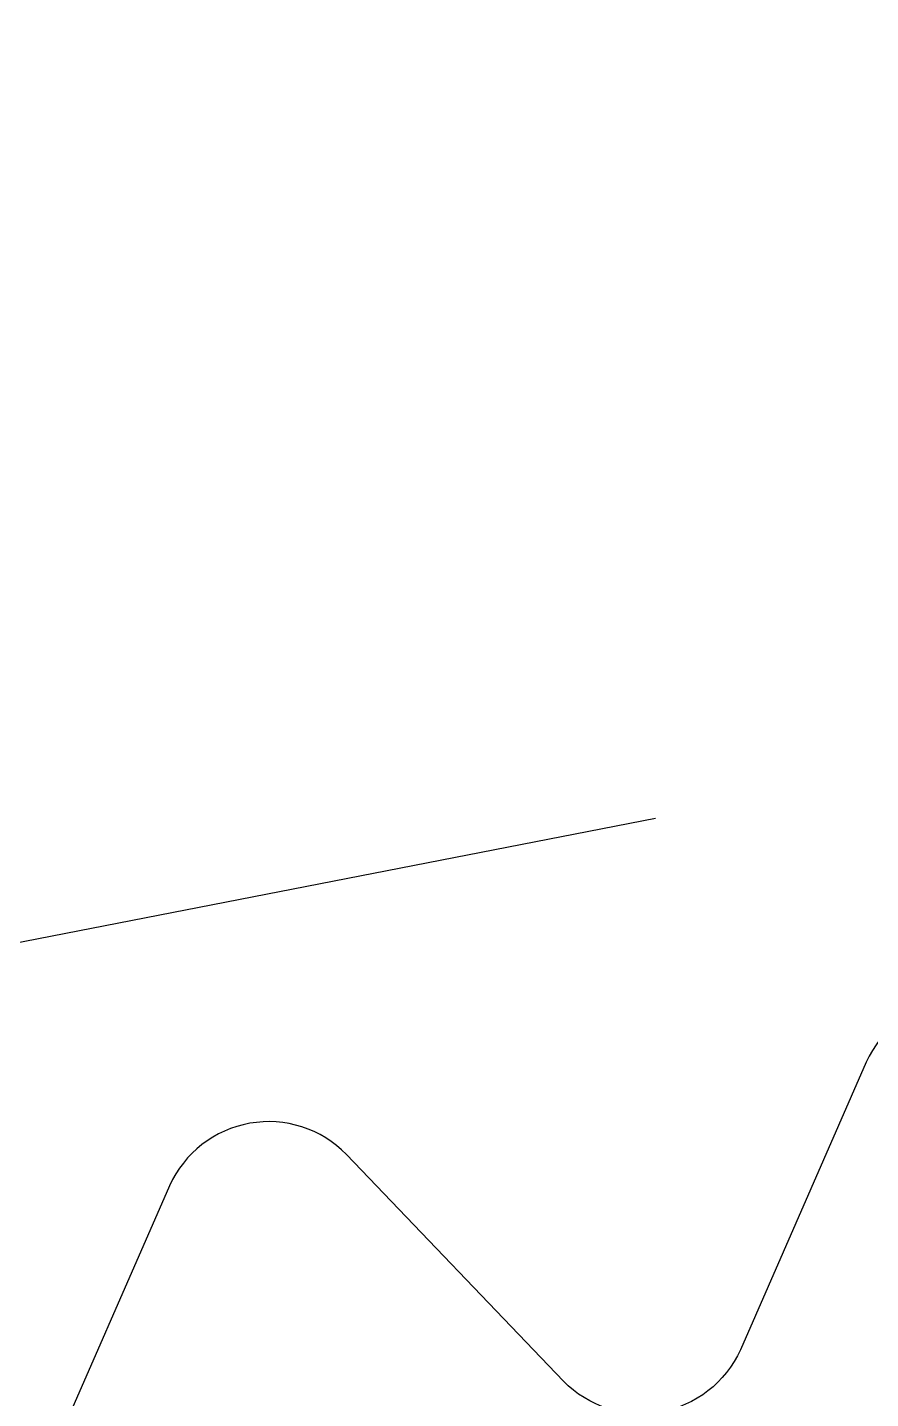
# Model space of a CAD drawing. Header units: millimetres. Extents: x 0 to 8967983, y -224399 to 13801.
# Drawn here: x 71342.369 to 71344.731, y -193459.191 to -193455.35 of the extents above; entities that cross this region are included whole.
import ezdxf

# ---------------------------------------------------------------- set-up
doc = ezdxf.new("R2010")
doc.units = ezdxf.units.MM
doc.header["$LTSCALE"] = 10
doc.layers.add('Архитектура', color=251, linetype='Continuous')

msp = doc.modelspace()

# ---------------------------------------------------------------- linework, layer by layer
at = {"layer": 'Архитектура', "lineweight": 25, "transparency": 33554684}
msp.add_line((71344.1286, -193457.5666), (69289.4147, -193858.3668), dxfattribs=at)
msp.add_line((71344.1286, -193457.5666), (69289.4147, -193858.3668), dxfattribs=at)
msp.add_line((71344.1286, -193457.5666), (69289.4147, -193858.3668), dxfattribs=at)
msp.add_line((71344.1286, -193457.5666), (69289.4147, -193858.3668), dxfattribs=at)
msp.add_line((71344.1286, -193457.5666), (69289.4147, -193858.3668), dxfattribs=at)
msp.add_line((71344.1286, -193457.5666), (69289.4147, -193858.3668), dxfattribs=at)
msp.add_line((71344.1286, -193457.5666), (69289.4147, -193858.3668), dxfattribs=at)
msp.add_line((71344.1286, -193457.5666), (69289.4147, -193858.3668), dxfattribs=at)
msp.add_line((71344.1286, -193457.5666), (69289.4147, -193858.3668), dxfattribs=at)
msp.add_line((71344.1286, -193457.5666), (69289.4147, -193858.3668), dxfattribs=at)
msp.add_line((71344.1286, -193457.5666), (69289.4147, -193858.3668), dxfattribs=at)
msp.add_line((71344.1286, -193457.5666), (69289.4147, -193858.3668), dxfattribs=at)
msp.add_line((71344.1286, -193457.5666), (69289.4147, -193858.3668), dxfattribs=at)
msp.add_line((71344.1286, -193457.5666), (69289.4147, -193858.3668), dxfattribs=at)
msp.add_line((71344.1286, -193457.5666), (69289.4147, -193858.3668), dxfattribs=at)
msp.add_line((71344.1286, -193457.5666), (69289.4147, -193858.3668), dxfattribs=at)
msp.add_line((71344.1286, -193457.5666), (69289.4147, -193858.3668), dxfattribs=at)
msp.add_line((71344.1286, -193457.5666), (69289.4147, -193858.3668), dxfattribs=at)
msp.add_line((71344.1286, -193457.5666), (69289.4147, -193858.3668), dxfattribs=at)
msp.add_line((71344.1286, -193457.5666), (69289.4147, -193858.3668), dxfattribs=at)
msp.add_line((71344.1286, -193457.5666), (69289.4147, -193858.3668), dxfattribs=at)
msp.add_line((71344.1286, -193457.5666), (69289.4147, -193858.3668), dxfattribs=at)
msp.add_line((71344.1286, -193457.5666), (69289.4147, -193858.3668), dxfattribs=at)
msp.add_line((71344.1286, -193457.5666), (69289.4147, -193858.3668), dxfattribs=at)
msp.add_line((71344.1286, -193457.5666), (69289.4147, -193858.3668), dxfattribs=at)
msp.add_line((71344.1286, -193457.5666), (69289.4147, -193858.3668), dxfattribs=at)
msp.add_line((71344.1286, -193457.5666), (69289.4147, -193858.3668), dxfattribs=at)
msp.add_line((71344.1286, -193457.5666), (69289.4147, -193858.3668), dxfattribs=at)
msp.add_line((71344.1286, -193457.5666), (69289.4147, -193858.3668), dxfattribs=at)
msp.add_line((71344.1286, -193457.5666), (69289.4147, -193858.3668), dxfattribs=at)
msp.add_line((71344.1286, -193457.5666), (69289.4147, -193858.3668), dxfattribs=at)
msp.add_line((71344.1286, -193457.5666), (69289.4147, -193858.3668), dxfattribs=at)
msp.add_line((71344.1286, -193457.5666), (69289.4147, -193858.3668), dxfattribs=at)
msp.add_line((71344.1286, -193457.5666), (69289.4147, -193858.3668), dxfattribs=at)
msp.add_line((71344.1286, -193457.5666), (69289.4147, -193858.3668), dxfattribs=at)
msp.add_line((71344.1286, -193457.5666), (69289.4147, -193858.3668), dxfattribs=at)
msp.add_line((71344.1286, -193457.5666), (69289.4147, -193858.3668), dxfattribs=at)
msp.add_line((71344.1286, -193457.5666), (69289.4147, -193858.3668), dxfattribs=at)
msp.add_line((71344.1286, -193457.5666), (69289.4147, -193858.3668), dxfattribs=at)
msp.add_line((71344.1286, -193457.5666), (69289.4147, -193858.3668), dxfattribs=at)
msp.add_line((71344.1286, -193457.5666), (69289.4147, -193858.3668), dxfattribs=at)
msp.add_line((71344.1286, -193457.5666), (69289.4147, -193858.3668), dxfattribs=at)
msp.add_line((71344.1286, -193457.5666), (69289.4147, -193858.3668), dxfattribs=at)
msp.add_line((71344.1286, -193457.5666), (69289.4147, -193858.3668), dxfattribs=at)
msp.add_line((71344.1286, -193457.5666), (69289.4147, -193858.3668), dxfattribs=at)
msp.add_line((71344.1286, -193457.5666), (69289.4147, -193858.3668), dxfattribs=at)
msp.add_line((71344.1286, -193457.5666), (69289.4147, -193858.3668), dxfattribs=at)
msp.add_line((71344.1286, -193457.5666), (69289.4147, -193858.3668), dxfattribs=at)
msp.add_line((71344.1286, -193457.5666), (69289.4147, -193858.3668), dxfattribs=at)
msp.add_line((71344.1286, -193457.5666), (69289.4147, -193858.3668), dxfattribs=at)
msp.add_line((71344.1286, -193457.5666), (69289.4147, -193858.3668), dxfattribs=at)
msp.add_line((71344.1286, -193457.5666), (69289.4147, -193858.3668), dxfattribs=at)
msp.add_line((71344.1286, -193457.5666), (69289.4147, -193858.3668), dxfattribs=at)
msp.add_line((71344.1286, -193457.5666), (69289.4147, -193858.3668), dxfattribs=at)
msp.add_line((71344.1286, -193457.5666), (69289.4147, -193858.3668), dxfattribs=at)
msp.add_line((71344.1286, -193457.5666), (69289.4147, -193858.3668), dxfattribs=at)
msp.add_line((71344.1286, -193457.5666), (69289.4147, -193858.3668), dxfattribs=at)
msp.add_line((71344.1286, -193457.5666), (69289.4147, -193858.3668), dxfattribs=at)
msp.add_line((71344.1286, -193457.5666), (69289.4147, -193858.3668), dxfattribs=at)
msp.add_line((71344.1286, -193457.5666), (69289.4147, -193858.3668), dxfattribs=at)
msp.add_line((71344.1286, -193457.5666), (69289.4147, -193858.3668), dxfattribs=at)
msp.add_line((71344.1286, -193457.5666), (69289.4147, -193858.3668), dxfattribs=at)
msp.add_line((71344.1286, -193457.5666), (69289.4147, -193858.3668), dxfattribs=at)
msp.add_line((71344.1286, -193457.5666), (69289.4147, -193858.3668), dxfattribs=at)
msp.add_line((71344.1286, -193457.5666), (69289.4147, -193858.3668), dxfattribs=at)
msp.add_line((71344.1286, -193457.5666), (69289.4147, -193858.3668), dxfattribs=at)
msp.add_line((71344.1286, -193457.5666), (69289.4147, -193858.3668), dxfattribs=at)
msp.add_line((71344.1286, -193457.5666), (69289.4147, -193858.3668), dxfattribs=at)
msp.add_line((71344.1286, -193457.5666), (69289.4147, -193858.3668), dxfattribs=at)
msp.add_line((71344.1286, -193457.5666), (69289.4147, -193858.3668), dxfattribs=at)
msp.add_line((71344.1286, -193457.5666), (69289.4147, -193858.3668), dxfattribs=at)
msp.add_line((71344.1286, -193457.5666), (69289.4147, -193858.3668), dxfattribs=at)
msp.add_line((71344.1286, -193457.5666), (69289.4147, -193858.3668), dxfattribs=at)
msp.add_line((71344.1286, -193457.5666), (69289.4147, -193858.3668), dxfattribs=at)
msp.add_line((71344.1286, -193457.5666), (69289.4147, -193858.3668), dxfattribs=at)
msp.add_line((71344.1286, -193457.5666), (69289.4147, -193858.3668), dxfattribs=at)
msp.add_line((71344.1286, -193457.5666), (69289.4147, -193858.3668), dxfattribs=at)
msp.add_line((71344.1286, -193457.5666), (69289.4147, -193858.3668), dxfattribs=at)
msp.add_line((71344.1286, -193457.5666), (69289.4147, -193858.3668), dxfattribs=at)
msp.add_line((71344.1286, -193457.5666), (69289.4147, -193858.3668), dxfattribs=at)
msp.add_line((71344.1286, -193457.5666), (69289.4147, -193858.3668), dxfattribs=at)
msp.add_line((71344.1286, -193457.5666), (69289.4147, -193858.3668), dxfattribs=at)
msp.add_line((71344.1286, -193457.5666), (69289.4147, -193858.3668), dxfattribs=at)
msp.add_line((71344.1286, -193457.5666), (69289.4147, -193858.3668), dxfattribs=at)
msp.add_line((71344.1286, -193457.5666), (69289.4147, -193858.3668), dxfattribs=at)
msp.add_line((71344.1286, -193457.5666), (69289.4147, -193858.3668), dxfattribs=at)
msp.add_line((71344.1286, -193457.5666), (69289.4147, -193858.3668), dxfattribs=at)
msp.add_line((71344.1286, -193457.5666), (69289.4147, -193858.3668), dxfattribs=at)
msp.add_line((71344.1286, -193457.5666), (69289.4147, -193858.3668), dxfattribs=at)
msp.add_line((71344.1286, -193457.5666), (69289.4147, -193858.3668), dxfattribs=at)
msp.add_line((71344.1286, -193457.5666), (69289.4147, -193858.3668), dxfattribs=at)
msp.add_line((71344.1286, -193457.5666), (69289.4147, -193858.3668), dxfattribs=at)
msp.add_line((71344.1286, -193457.5666), (69289.4147, -193858.3668), dxfattribs=at)
msp.add_line((71344.1286, -193457.5666), (69289.4147, -193858.3668), dxfattribs=at)
msp.add_line((71344.1286, -193457.5666), (69289.4147, -193858.3668), dxfattribs=at)
msp.add_line((71344.1286, -193457.5666), (69289.4147, -193858.3668), dxfattribs=at)
msp.add_line((71344.1286, -193457.5666), (69289.4147, -193858.3668), dxfattribs=at)
msp.add_line((71344.1286, -193457.5666), (69289.4147, -193858.3668), dxfattribs=at)
msp.add_line((71344.1286, -193457.5666), (69289.4147, -193858.3668), dxfattribs=at)
msp.add_line((71344.1286, -193457.5666), (69289.4147, -193858.3668), dxfattribs=at)
msp.add_line((71344.1286, -193457.5666), (69289.4147, -193858.3668), dxfattribs=at)
msp.add_line((71344.1286, -193457.5666), (69289.4147, -193858.3668), dxfattribs=at)
msp.add_line((71344.1286, -193457.5666), (69289.4147, -193858.3668), dxfattribs=at)
msp.add_line((71344.1286, -193457.5666), (69289.4147, -193858.3668), dxfattribs=at)
msp.add_line((71344.1286, -193457.5666), (69289.4147, -193858.3668), dxfattribs=at)
msp.add_line((71344.1286, -193457.5666), (69289.4147, -193858.3668), dxfattribs=at)
msp.add_line((71344.1286, -193457.5666), (69289.4147, -193858.3668), dxfattribs=at)
msp.add_line((71344.1286, -193457.5666), (69289.4147, -193858.3668), dxfattribs=at)
msp.add_line((71344.1286, -193457.5666), (69289.4147, -193858.3668), dxfattribs=at)
msp.add_line((71344.1286, -193457.5666), (69289.4147, -193858.3668), dxfattribs=at)
msp.add_line((71344.1286, -193457.5666), (69289.4147, -193858.3668), dxfattribs=at)
msp.add_line((71344.1286, -193457.5666), (69289.4147, -193858.3668), dxfattribs=at)
msp.add_line((71344.1286, -193457.5666), (69289.4147, -193858.3668), dxfattribs=at)
msp.add_line((71344.1286, -193457.5666), (69289.4147, -193858.3668), dxfattribs=at)
msp.add_line((71344.1286, -193457.5666), (69289.4147, -193858.3668), dxfattribs=at)
msp.add_line((71344.1286, -193457.5666), (69289.4147, -193858.3668), dxfattribs=at)
msp.add_line((71344.1286, -193457.5666), (69289.4147, -193858.3668), dxfattribs=at)
msp.add_line((71344.1286, -193457.5666), (69289.4147, -193858.3668), dxfattribs=at)
msp.add_line((71344.1286, -193457.5666), (69289.4147, -193858.3668), dxfattribs=at)
msp.add_line((71344.1286, -193457.5666), (69289.4147, -193858.3668), dxfattribs=at)
msp.add_line((71344.1286, -193457.5666), (69289.4147, -193858.3668), dxfattribs=at)
msp.add_line((71344.1286, -193457.5666), (69289.4147, -193858.3668), dxfattribs=at)
msp.add_line((71344.1286, -193457.5666), (69289.4147, -193858.3668), dxfattribs=at)
msp.add_line((71344.1286, -193457.5666), (69289.4147, -193858.3668), dxfattribs=at)
msp.add_line((71344.1286, -193457.5666), (69289.4147, -193858.3668), dxfattribs=at)
msp.add_line((71344.1286, -193457.5666), (69289.4147, -193858.3668), dxfattribs=at)
msp.add_line((71344.1286, -193457.5666), (69289.4147, -193858.3668), dxfattribs=at)
msp.add_line((71344.1286, -193457.5666), (69289.4147, -193858.3668), dxfattribs=at)
msp.add_line((71344.1286, -193457.5666), (69289.4147, -193858.3668), dxfattribs=at)
msp.add_line((71344.1286, -193457.5666), (69289.4147, -193858.3668), dxfattribs=at)
msp.add_line((71344.1286, -193457.5666), (69289.4147, -193858.3668), dxfattribs=at)
msp.add_line((71344.1286, -193457.5666), (69289.4147, -193858.3668), dxfattribs=at)
msp.add_line((71344.1286, -193457.5666), (69289.4147, -193858.3668), dxfattribs=at)
msp.add_line((71344.1286, -193457.5666), (69289.4147, -193858.3668), dxfattribs=at)
msp.add_line((71344.1286, -193457.5666), (69289.4147, -193858.3668), dxfattribs=at)
msp.add_line((71344.1286, -193457.5666), (69289.4147, -193858.3668), dxfattribs=at)
msp.add_line((71344.1286, -193457.5666), (69289.4147, -193858.3668), dxfattribs=at)
msp.add_line((71344.1286, -193457.5666), (69289.4147, -193858.3668), dxfattribs=at)
msp.add_line((71344.1286, -193457.5666), (69289.4147, -193858.3668), dxfattribs=at)
msp.add_line((71344.1286, -193457.5666), (69289.4147, -193858.3668), dxfattribs=at)
msp.add_line((71344.1286, -193457.5666), (69289.4147, -193858.3668), dxfattribs=at)
msp.add_line((71344.1286, -193457.5666), (69289.4147, -193858.3668), dxfattribs=at)
msp.add_line((71344.1286, -193457.5666), (69289.4147, -193858.3668), dxfattribs=at)
msp.add_line((71344.1286, -193457.5666), (69289.4147, -193858.3668), dxfattribs=at)
msp.add_line((71344.1286, -193457.5666), (69289.4147, -193858.3668), dxfattribs=at)
msp.add_line((71344.1286, -193457.5666), (69289.4147, -193858.3668), dxfattribs=at)
msp.add_line((71344.1286, -193457.5666), (69289.4147, -193858.3668), dxfattribs=at)
msp.add_line((71344.1286, -193457.5666), (69289.4147, -193858.3668), dxfattribs=at)
msp.add_line((71344.1286, -193457.5666), (69289.4147, -193858.3668), dxfattribs=at)
msp.add_line((71344.1286, -193457.5666), (69289.4147, -193858.3668), dxfattribs=at)
msp.add_line((71344.1286, -193457.5666), (69289.4147, -193858.3668), dxfattribs=at)
msp.add_line((71344.1286, -193457.5666), (69289.4147, -193858.3668), dxfattribs=at)
msp.add_line((71344.1286, -193457.5666), (69289.4147, -193858.3668), dxfattribs=at)
msp.add_line((71344.1286, -193457.5666), (69289.4147, -193858.3668), dxfattribs=at)
msp.add_line((71344.1286, -193457.5666), (69289.4147, -193858.3668), dxfattribs=at)
msp.add_line((71344.1286, -193457.5666), (69289.4147, -193858.3668), dxfattribs=at)
msp.add_lwpolyline([(71345.2145, -193458.1613, 0.527868), (71344.719, -193458.2491), (71344.3664, -193459.0546, -0.527868), (71343.8708, -193459.1424), (71343.263, -193458.5072, 0.527868), (71342.7674, -193458.595), (71342.4149, -193459.4004, -0.527868)], format="xyb", dxfattribs=at)
msp.add_lwpolyline([(71345.2145, -193458.1613, 0.527868), (71344.719, -193458.2491), (71344.3664, -193459.0546, -0.527868), (71343.8708, -193459.1424), (71343.263, -193458.5072, 0.527868), (71342.7674, -193458.595), (71342.4149, -193459.4004, -0.527868)], format="xyb", dxfattribs=at)
msp.add_lwpolyline([(71345.2145, -193458.1613, 0.527868), (71344.719, -193458.2491), (71344.3664, -193459.0546, -0.527868), (71343.8708, -193459.1424), (71343.263, -193458.5072, 0.527868), (71342.7674, -193458.595), (71342.4149, -193459.4004, -0.527868)], format="xyb", dxfattribs=at)
msp.add_lwpolyline([(71345.2145, -193458.1613, 0.527868), (71344.719, -193458.2491), (71344.3664, -193459.0546, -0.527868), (71343.8708, -193459.1424), (71343.263, -193458.5072, 0.527868), (71342.7674, -193458.595), (71342.4149, -193459.4004, -0.527868)], format="xyb", dxfattribs=at)
msp.add_lwpolyline([(71345.2145, -193458.1613, 0.527868), (71344.719, -193458.2491), (71344.3664, -193459.0546, -0.527868), (71343.8708, -193459.1424), (71343.263, -193458.5072, 0.527868), (71342.7674, -193458.595), (71342.4149, -193459.4004, -0.527868)], format="xyb", dxfattribs=at)
msp.add_lwpolyline([(71345.2145, -193458.1613, 0.527868), (71344.719, -193458.2491), (71344.3664, -193459.0546, -0.527868), (71343.8708, -193459.1424), (71343.263, -193458.5072, 0.527868), (71342.7674, -193458.595), (71342.4149, -193459.4004, -0.527868)], format="xyb", dxfattribs=at)
msp.add_lwpolyline([(71345.2145, -193458.1613, 0.527868), (71344.719, -193458.2491), (71344.3664, -193459.0546, -0.527868), (71343.8708, -193459.1424), (71343.263, -193458.5072, 0.527868), (71342.7674, -193458.595), (71342.4149, -193459.4004, -0.527868)], format="xyb", dxfattribs=at)
msp.add_lwpolyline([(71345.2145, -193458.1613, 0.527868), (71344.719, -193458.2491), (71344.3664, -193459.0546, -0.527868), (71343.8708, -193459.1424), (71343.263, -193458.5072, 0.527868), (71342.7674, -193458.595), (71342.4149, -193459.4004, -0.527868)], format="xyb", dxfattribs=at)
msp.add_lwpolyline([(71345.2145, -193458.1613, 0.527868), (71344.719, -193458.2491), (71344.3664, -193459.0546, -0.527868), (71343.8708, -193459.1424), (71343.263, -193458.5072, 0.527868), (71342.7674, -193458.595), (71342.4149, -193459.4004, -0.527868)], format="xyb", dxfattribs=at)
msp.add_lwpolyline([(71345.2145, -193458.1613, 0.527868), (71344.719, -193458.2491), (71344.3664, -193459.0546, -0.527868), (71343.8708, -193459.1424), (71343.263, -193458.5072, 0.527868), (71342.7674, -193458.595), (71342.4149, -193459.4004, -0.527868)], format="xyb", dxfattribs=at)
msp.add_lwpolyline([(71345.2145, -193458.1613, 0.527868), (71344.719, -193458.2491), (71344.3664, -193459.0546, -0.527868), (71343.8708, -193459.1424), (71343.263, -193458.5072, 0.527868), (71342.7674, -193458.595), (71342.4149, -193459.4004, -0.527868)], format="xyb", dxfattribs=at)
msp.add_lwpolyline([(71345.2145, -193458.1613, 0.527868), (71344.719, -193458.2491), (71344.3664, -193459.0546, -0.527868), (71343.8708, -193459.1424), (71343.263, -193458.5072, 0.527868), (71342.7674, -193458.595), (71342.4149, -193459.4004, -0.527868)], format="xyb", dxfattribs=at)
msp.add_lwpolyline([(71345.2145, -193458.1613, 0.527868), (71344.719, -193458.2491), (71344.3664, -193459.0546, -0.527868), (71343.8708, -193459.1424), (71343.263, -193458.5072, 0.527868), (71342.7674, -193458.595), (71342.4149, -193459.4004, -0.527868)], format="xyb", dxfattribs=at)
msp.add_lwpolyline([(71345.2145, -193458.1613, 0.527868), (71344.719, -193458.2491), (71344.3664, -193459.0546, -0.527868), (71343.8708, -193459.1424), (71343.263, -193458.5072, 0.527868), (71342.7674, -193458.595), (71342.4149, -193459.4004, -0.527868)], format="xyb", dxfattribs=at)
msp.add_lwpolyline([(71345.2145, -193458.1613, 0.527868), (71344.719, -193458.2491), (71344.3664, -193459.0546, -0.527868), (71343.8708, -193459.1424), (71343.263, -193458.5072, 0.527868), (71342.7674, -193458.595), (71342.4149, -193459.4004, -0.527868)], format="xyb", dxfattribs=at)
msp.add_lwpolyline([(71345.2145, -193458.1613, 0.527868), (71344.719, -193458.2491), (71344.3664, -193459.0546, -0.527868), (71343.8708, -193459.1424), (71343.263, -193458.5072, 0.527868), (71342.7674, -193458.595), (71342.4149, -193459.4004, -0.527868)], format="xyb", dxfattribs=at)
msp.add_lwpolyline([(71345.2145, -193458.1613, 0.527868), (71344.719, -193458.2491), (71344.3664, -193459.0546, -0.527868), (71343.8708, -193459.1424), (71343.263, -193458.5072, 0.527868), (71342.7674, -193458.595), (71342.4149, -193459.4004, -0.527868)], format="xyb", dxfattribs=at)
msp.add_lwpolyline([(71345.2145, -193458.1613, 0.527868), (71344.719, -193458.2491), (71344.3664, -193459.0546, -0.527868), (71343.8708, -193459.1424), (71343.263, -193458.5072, 0.527868), (71342.7674, -193458.595), (71342.4149, -193459.4004, -0.527868)], format="xyb", dxfattribs=at)
msp.add_lwpolyline([(71345.2145, -193458.1613, 0.527868), (71344.719, -193458.2491), (71344.3664, -193459.0546, -0.527868), (71343.8708, -193459.1424), (71343.263, -193458.5072, 0.527868), (71342.7674, -193458.595), (71342.4149, -193459.4004, -0.527868)], format="xyb", dxfattribs=at)
msp.add_lwpolyline([(71345.2145, -193458.1613, 0.527868), (71344.719, -193458.2491), (71344.3664, -193459.0546, -0.527868), (71343.8708, -193459.1424), (71343.263, -193458.5072, 0.527868), (71342.7674, -193458.595), (71342.4149, -193459.4004, -0.527868)], format="xyb", dxfattribs=at)
msp.add_lwpolyline([(71345.2145, -193458.1613, 0.527868), (71344.719, -193458.2491), (71344.3664, -193459.0546, -0.527868), (71343.8708, -193459.1424), (71343.263, -193458.5072, 0.527868), (71342.7674, -193458.595), (71342.4149, -193459.4004, -0.527868)], format="xyb", dxfattribs=at)
msp.add_lwpolyline([(71345.2145, -193458.1613, 0.527868), (71344.719, -193458.2491), (71344.3664, -193459.0546, -0.527868), (71343.8708, -193459.1424), (71343.263, -193458.5072, 0.527868), (71342.7674, -193458.595), (71342.4149, -193459.4004, -0.527868)], format="xyb", dxfattribs=at)
msp.add_lwpolyline([(71345.2145, -193458.1613, 0.527868), (71344.719, -193458.2491), (71344.3664, -193459.0546, -0.527868), (71343.8708, -193459.1424), (71343.263, -193458.5072, 0.527868), (71342.7674, -193458.595), (71342.4149, -193459.4004, -0.527868)], format="xyb", dxfattribs=at)
msp.add_lwpolyline([(71345.2145, -193458.1613, 0.527868), (71344.719, -193458.2491), (71344.3664, -193459.0546, -0.527868), (71343.8708, -193459.1424), (71343.263, -193458.5072, 0.527868), (71342.7674, -193458.595), (71342.4149, -193459.4004, -0.527868)], format="xyb", dxfattribs=at)
msp.add_lwpolyline([(71345.2145, -193458.1613, 0.527868), (71344.719, -193458.2491), (71344.3664, -193459.0546, -0.527868), (71343.8708, -193459.1424), (71343.263, -193458.5072, 0.527868), (71342.7674, -193458.595), (71342.4149, -193459.4004, -0.527868)], format="xyb", dxfattribs=at)
msp.add_lwpolyline([(71345.2145, -193458.1613, 0.527868), (71344.719, -193458.2491), (71344.3664, -193459.0546, -0.527868), (71343.8708, -193459.1424), (71343.263, -193458.5072, 0.527868), (71342.7674, -193458.595), (71342.4149, -193459.4004, -0.527868)], format="xyb", dxfattribs=at)
msp.add_lwpolyline([(71345.2145, -193458.1613, 0.527868), (71344.719, -193458.2491), (71344.3664, -193459.0546, -0.527868), (71343.8708, -193459.1424), (71343.263, -193458.5072, 0.527868), (71342.7674, -193458.595), (71342.4149, -193459.4004, -0.527868)], format="xyb", dxfattribs=at)
msp.add_lwpolyline([(71345.2145, -193458.1613, 0.527868), (71344.719, -193458.2491), (71344.3664, -193459.0546, -0.527868), (71343.8708, -193459.1424), (71343.263, -193458.5072, 0.527868), (71342.7674, -193458.595), (71342.4149, -193459.4004, -0.527868)], format="xyb", dxfattribs=at)
msp.add_lwpolyline([(71345.2145, -193458.1613, 0.527868), (71344.719, -193458.2491), (71344.3664, -193459.0546, -0.527868), (71343.8708, -193459.1424), (71343.263, -193458.5072, 0.527868), (71342.7674, -193458.595), (71342.4149, -193459.4004, -0.527868)], format="xyb", dxfattribs=at)
msp.add_lwpolyline([(71345.2145, -193458.1613, 0.527868), (71344.719, -193458.2491), (71344.3664, -193459.0546, -0.527868), (71343.8708, -193459.1424), (71343.263, -193458.5072, 0.527868), (71342.7674, -193458.595), (71342.4149, -193459.4004, -0.527868)], format="xyb", dxfattribs=at)
msp.add_lwpolyline([(71345.2145, -193458.1613, 0.527868), (71344.719, -193458.2491), (71344.3664, -193459.0546, -0.527868), (71343.8708, -193459.1424), (71343.263, -193458.5072, 0.527868), (71342.7674, -193458.595), (71342.4149, -193459.4004, -0.527868)], format="xyb", dxfattribs=at)
msp.add_lwpolyline([(71345.2145, -193458.1613, 0.527868), (71344.719, -193458.2491), (71344.3664, -193459.0546, -0.527868), (71343.8708, -193459.1424), (71343.263, -193458.5072, 0.527868), (71342.7674, -193458.595), (71342.4149, -193459.4004, -0.527868)], format="xyb", dxfattribs=at)
msp.add_lwpolyline([(71345.2145, -193458.1613, 0.527868), (71344.719, -193458.2491), (71344.3664, -193459.0546, -0.527868), (71343.8708, -193459.1424), (71343.263, -193458.5072, 0.527868), (71342.7674, -193458.595), (71342.4149, -193459.4004, -0.527868)], format="xyb", dxfattribs=at)
msp.add_lwpolyline([(71345.2145, -193458.1613, 0.527868), (71344.719, -193458.2491), (71344.3664, -193459.0546, -0.527868), (71343.8708, -193459.1424), (71343.263, -193458.5072, 0.527868), (71342.7674, -193458.595), (71342.4149, -193459.4004, -0.527868)], format="xyb", dxfattribs=at)
msp.add_lwpolyline([(71345.2145, -193458.1613, 0.527868), (71344.719, -193458.2491), (71344.3664, -193459.0546, -0.527868), (71343.8708, -193459.1424), (71343.263, -193458.5072, 0.527868), (71342.7674, -193458.595), (71342.4149, -193459.4004, -0.527868)], format="xyb", dxfattribs=at)
msp.add_lwpolyline([(71345.2145, -193458.1613, 0.527868), (71344.719, -193458.2491), (71344.3664, -193459.0546, -0.527868), (71343.8708, -193459.1424), (71343.263, -193458.5072, 0.527868), (71342.7674, -193458.595), (71342.4149, -193459.4004, -0.527868)], format="xyb", dxfattribs=at)
msp.add_lwpolyline([(71345.2145, -193458.1613, 0.527868), (71344.719, -193458.2491), (71344.3664, -193459.0546, -0.527868), (71343.8708, -193459.1424), (71343.263, -193458.5072, 0.527868), (71342.7674, -193458.595), (71342.4149, -193459.4004, -0.527868)], format="xyb", dxfattribs=at)
msp.add_lwpolyline([(71345.2145, -193458.1613, 0.527868), (71344.719, -193458.2491), (71344.3664, -193459.0546, -0.527868), (71343.8708, -193459.1424), (71343.263, -193458.5072, 0.527868), (71342.7674, -193458.595), (71342.4149, -193459.4004, -0.527868)], format="xyb", dxfattribs=at)
msp.add_lwpolyline([(71345.2145, -193458.1613, 0.527868), (71344.719, -193458.2491), (71344.3664, -193459.0546, -0.527868), (71343.8708, -193459.1424), (71343.263, -193458.5072, 0.527868), (71342.7674, -193458.595), (71342.4149, -193459.4004, -0.527868)], format="xyb", dxfattribs=at)
msp.add_lwpolyline([(71345.2145, -193458.1613, 0.527868), (71344.719, -193458.2491), (71344.3664, -193459.0546, -0.527868), (71343.8708, -193459.1424), (71343.263, -193458.5072, 0.527868), (71342.7674, -193458.595), (71342.4149, -193459.4004, -0.527868)], format="xyb", dxfattribs=at)
msp.add_lwpolyline([(71345.2145, -193458.1613, 0.527868), (71344.719, -193458.2491), (71344.3664, -193459.0546, -0.527868), (71343.8708, -193459.1424), (71343.263, -193458.5072, 0.527868), (71342.7674, -193458.595), (71342.4149, -193459.4004, -0.527868)], format="xyb", dxfattribs=at)
msp.add_lwpolyline([(71345.2145, -193458.1613, 0.527868), (71344.719, -193458.2491), (71344.3664, -193459.0546, -0.527868), (71343.8708, -193459.1424), (71343.263, -193458.5072, 0.527868), (71342.7674, -193458.595), (71342.4149, -193459.4004, -0.527868)], format="xyb", dxfattribs=at)
msp.add_lwpolyline([(71345.2145, -193458.1613, 0.527868), (71344.719, -193458.2491), (71344.3664, -193459.0546, -0.527868), (71343.8708, -193459.1424), (71343.263, -193458.5072, 0.527868), (71342.7674, -193458.595), (71342.4149, -193459.4004, -0.527868)], format="xyb", dxfattribs=at)
msp.add_lwpolyline([(71345.2145, -193458.1613, 0.527868), (71344.719, -193458.2491), (71344.3664, -193459.0546, -0.527868), (71343.8708, -193459.1424), (71343.263, -193458.5072, 0.527868), (71342.7674, -193458.595), (71342.4149, -193459.4004, -0.527868)], format="xyb", dxfattribs=at)
msp.add_lwpolyline([(71345.2145, -193458.1613, 0.527868), (71344.719, -193458.2491), (71344.3664, -193459.0546, -0.527868), (71343.8708, -193459.1424), (71343.263, -193458.5072, 0.527868), (71342.7674, -193458.595), (71342.4149, -193459.4004, -0.527868)], format="xyb", dxfattribs=at)
msp.add_lwpolyline([(71345.2145, -193458.1613, 0.527868), (71344.719, -193458.2491), (71344.3664, -193459.0546, -0.527868), (71343.8708, -193459.1424), (71343.263, -193458.5072, 0.527868), (71342.7674, -193458.595), (71342.4149, -193459.4004, -0.527868)], format="xyb", dxfattribs=at)
msp.add_lwpolyline([(71345.2145, -193458.1613, 0.527868), (71344.719, -193458.2491), (71344.3664, -193459.0546, -0.527868), (71343.8708, -193459.1424), (71343.263, -193458.5072, 0.527868), (71342.7674, -193458.595), (71342.4149, -193459.4004, -0.527868)], format="xyb", dxfattribs=at)
msp.add_lwpolyline([(71345.2145, -193458.1613, 0.527868), (71344.719, -193458.2491), (71344.3664, -193459.0546, -0.527868), (71343.8708, -193459.1424), (71343.263, -193458.5072, 0.527868), (71342.7674, -193458.595), (71342.4149, -193459.4004, -0.527868)], format="xyb", dxfattribs=at)
msp.add_lwpolyline([(71345.2145, -193458.1613, 0.527868), (71344.719, -193458.2491), (71344.3664, -193459.0546, -0.527868), (71343.8708, -193459.1424), (71343.263, -193458.5072, 0.527868), (71342.7674, -193458.595), (71342.4149, -193459.4004, -0.527868)], format="xyb", dxfattribs=at)
msp.add_lwpolyline([(71345.2145, -193458.1613, 0.527868), (71344.719, -193458.2491), (71344.3664, -193459.0546, -0.527868), (71343.8708, -193459.1424), (71343.263, -193458.5072, 0.527868), (71342.7674, -193458.595), (71342.4149, -193459.4004, -0.527868)], format="xyb", dxfattribs=at)
msp.add_lwpolyline([(71345.2145, -193458.1613, 0.527868), (71344.719, -193458.2491), (71344.3664, -193459.0546, -0.527868), (71343.8708, -193459.1424), (71343.263, -193458.5072, 0.527868), (71342.7674, -193458.595), (71342.4149, -193459.4004, -0.527868)], format="xyb", dxfattribs=at)
msp.add_lwpolyline([(71345.2145, -193458.1613, 0.527868), (71344.719, -193458.2491), (71344.3664, -193459.0546, -0.527868), (71343.8708, -193459.1424), (71343.263, -193458.5072, 0.527868), (71342.7674, -193458.595), (71342.4149, -193459.4004, -0.527868)], format="xyb", dxfattribs=at)
msp.add_lwpolyline([(71345.2145, -193458.1613, 0.527868), (71344.719, -193458.2491), (71344.3664, -193459.0546, -0.527868), (71343.8708, -193459.1424), (71343.263, -193458.5072, 0.527868), (71342.7674, -193458.595), (71342.4149, -193459.4004, -0.527868)], format="xyb", dxfattribs=at)
msp.add_lwpolyline([(71345.2145, -193458.1613, 0.527868), (71344.719, -193458.2491), (71344.3664, -193459.0546, -0.527868), (71343.8708, -193459.1424), (71343.263, -193458.5072, 0.527868), (71342.7674, -193458.595), (71342.4149, -193459.4004, -0.527868)], format="xyb", dxfattribs=at)
msp.add_lwpolyline([(71345.2145, -193458.1613, 0.527868), (71344.719, -193458.2491), (71344.3664, -193459.0546, -0.527868), (71343.8708, -193459.1424), (71343.263, -193458.5072, 0.527868), (71342.7674, -193458.595), (71342.4149, -193459.4004, -0.527868)], format="xyb", dxfattribs=at)
msp.add_lwpolyline([(71345.2145, -193458.1613, 0.527868), (71344.719, -193458.2491), (71344.3664, -193459.0546, -0.527868), (71343.8708, -193459.1424), (71343.263, -193458.5072, 0.527868), (71342.7674, -193458.595), (71342.4149, -193459.4004, -0.527868)], format="xyb", dxfattribs=at)
msp.add_lwpolyline([(71345.2145, -193458.1613, 0.527868), (71344.719, -193458.2491), (71344.3664, -193459.0546, -0.527868), (71343.8708, -193459.1424), (71343.263, -193458.5072, 0.527868), (71342.7674, -193458.595), (71342.4149, -193459.4004, -0.527868)], format="xyb", dxfattribs=at)
msp.add_lwpolyline([(71345.2145, -193458.1613, 0.527868), (71344.719, -193458.2491), (71344.3664, -193459.0546, -0.527868), (71343.8708, -193459.1424), (71343.263, -193458.5072, 0.527868), (71342.7674, -193458.595), (71342.4149, -193459.4004, -0.527868)], format="xyb", dxfattribs=at)
msp.add_lwpolyline([(71345.2145, -193458.1613, 0.527868), (71344.719, -193458.2491), (71344.3664, -193459.0546, -0.527868), (71343.8708, -193459.1424), (71343.263, -193458.5072, 0.527868), (71342.7674, -193458.595), (71342.4149, -193459.4004, -0.527868)], format="xyb", dxfattribs=at)
msp.add_lwpolyline([(71345.2145, -193458.1613, 0.527868), (71344.719, -193458.2491), (71344.3664, -193459.0546, -0.527868), (71343.8708, -193459.1424), (71343.263, -193458.5072, 0.527868), (71342.7674, -193458.595), (71342.4149, -193459.4004, -0.527868)], format="xyb", dxfattribs=at)
msp.add_lwpolyline([(71345.2145, -193458.1613, 0.527868), (71344.719, -193458.2491), (71344.3664, -193459.0546, -0.527868), (71343.8708, -193459.1424), (71343.263, -193458.5072, 0.527868), (71342.7674, -193458.595), (71342.4149, -193459.4004, -0.527868)], format="xyb", dxfattribs=at)
msp.add_lwpolyline([(71345.2145, -193458.1613, 0.527868), (71344.719, -193458.2491), (71344.3664, -193459.0546, -0.527868), (71343.8708, -193459.1424), (71343.263, -193458.5072, 0.527868), (71342.7674, -193458.595), (71342.4149, -193459.4004, -0.527868)], format="xyb", dxfattribs=at)
msp.add_lwpolyline([(71345.2145, -193458.1613, 0.527868), (71344.719, -193458.2491), (71344.3664, -193459.0546, -0.527868), (71343.8708, -193459.1424), (71343.263, -193458.5072, 0.527868), (71342.7674, -193458.595), (71342.4149, -193459.4004, -0.527868)], format="xyb", dxfattribs=at)
msp.add_lwpolyline([(71345.2145, -193458.1613, 0.527868), (71344.719, -193458.2491), (71344.3664, -193459.0546, -0.527868), (71343.8708, -193459.1424), (71343.263, -193458.5072, 0.527868), (71342.7674, -193458.595), (71342.4149, -193459.4004, -0.527868)], format="xyb", dxfattribs=at)
msp.add_lwpolyline([(71345.2145, -193458.1613, 0.527868), (71344.719, -193458.2491), (71344.3664, -193459.0546, -0.527868), (71343.8708, -193459.1424), (71343.263, -193458.5072, 0.527868), (71342.7674, -193458.595), (71342.4149, -193459.4004, -0.527868)], format="xyb", dxfattribs=at)
msp.add_lwpolyline([(71345.2145, -193458.1613, 0.527868), (71344.719, -193458.2491), (71344.3664, -193459.0546, -0.527868), (71343.8708, -193459.1424), (71343.263, -193458.5072, 0.527868), (71342.7674, -193458.595), (71342.4149, -193459.4004, -0.527868)], format="xyb", dxfattribs=at)
msp.add_lwpolyline([(71345.2145, -193458.1613, 0.527868), (71344.719, -193458.2491), (71344.3664, -193459.0546, -0.527868), (71343.8708, -193459.1424), (71343.263, -193458.5072, 0.527868), (71342.7674, -193458.595), (71342.4149, -193459.4004, -0.527868)], format="xyb", dxfattribs=at)
msp.add_lwpolyline([(71345.2145, -193458.1613, 0.527868), (71344.719, -193458.2491), (71344.3664, -193459.0546, -0.527868), (71343.8708, -193459.1424), (71343.263, -193458.5072, 0.527868), (71342.7674, -193458.595), (71342.4149, -193459.4004, -0.527868)], format="xyb", dxfattribs=at)
msp.add_lwpolyline([(71345.2145, -193458.1613, 0.527868), (71344.719, -193458.2491), (71344.3664, -193459.0546, -0.527868), (71343.8708, -193459.1424), (71343.263, -193458.5072, 0.527868), (71342.7674, -193458.595), (71342.4149, -193459.4004, -0.527868)], format="xyb", dxfattribs=at)
msp.add_lwpolyline([(71345.2145, -193458.1613, 0.527868), (71344.719, -193458.2491), (71344.3664, -193459.0546, -0.527868), (71343.8708, -193459.1424), (71343.263, -193458.5072, 0.527868), (71342.7674, -193458.595), (71342.4149, -193459.4004, -0.527868)], format="xyb", dxfattribs=at)
msp.add_lwpolyline([(71345.2145, -193458.1613, 0.527868), (71344.719, -193458.2491), (71344.3664, -193459.0546, -0.527868), (71343.8708, -193459.1424), (71343.263, -193458.5072, 0.527868), (71342.7674, -193458.595), (71342.4149, -193459.4004, -0.527868)], format="xyb", dxfattribs=at)
msp.add_lwpolyline([(71345.2145, -193458.1613, 0.527868), (71344.719, -193458.2491), (71344.3664, -193459.0546, -0.527868), (71343.8708, -193459.1424), (71343.263, -193458.5072, 0.527868), (71342.7674, -193458.595), (71342.4149, -193459.4004, -0.527868)], format="xyb", dxfattribs=at)
msp.add_lwpolyline([(71345.2145, -193458.1613, 0.527868), (71344.719, -193458.2491), (71344.3664, -193459.0546, -0.527868), (71343.8708, -193459.1424), (71343.263, -193458.5072, 0.527868), (71342.7674, -193458.595), (71342.4149, -193459.4004, -0.527868)], format="xyb", dxfattribs=at)
msp.add_lwpolyline([(71345.2145, -193458.1613, 0.527868), (71344.719, -193458.2491), (71344.3664, -193459.0546, -0.527868), (71343.8708, -193459.1424), (71343.263, -193458.5072, 0.527868), (71342.7674, -193458.595), (71342.4149, -193459.4004, -0.527868)], format="xyb", dxfattribs=at)
msp.add_lwpolyline([(71345.2145, -193458.1613, 0.527868), (71344.719, -193458.2491), (71344.3664, -193459.0546, -0.527868), (71343.8708, -193459.1424), (71343.263, -193458.5072, 0.527868), (71342.7674, -193458.595), (71342.4149, -193459.4004, -0.527868)], format="xyb", dxfattribs=at)
msp.add_lwpolyline([(71345.2145, -193458.1613, 0.527868), (71344.719, -193458.2491), (71344.3664, -193459.0546, -0.527868), (71343.8708, -193459.1424), (71343.263, -193458.5072, 0.527868), (71342.7674, -193458.595), (71342.4149, -193459.4004, -0.527868)], format="xyb", dxfattribs=at)
msp.add_lwpolyline([(71345.2145, -193458.1613, 0.527868), (71344.719, -193458.2491), (71344.3664, -193459.0546, -0.527868), (71343.8708, -193459.1424), (71343.263, -193458.5072, 0.527868), (71342.7674, -193458.595), (71342.4149, -193459.4004, -0.527868)], format="xyb", dxfattribs=at)
msp.add_lwpolyline([(71345.2145, -193458.1613, 0.527868), (71344.719, -193458.2491), (71344.3664, -193459.0546, -0.527868), (71343.8708, -193459.1424), (71343.263, -193458.5072, 0.527868), (71342.7674, -193458.595), (71342.4149, -193459.4004, -0.527868)], format="xyb", dxfattribs=at)
msp.add_lwpolyline([(71345.2145, -193458.1613, 0.527868), (71344.719, -193458.2491), (71344.3664, -193459.0546, -0.527868), (71343.8708, -193459.1424), (71343.263, -193458.5072, 0.527868), (71342.7674, -193458.595), (71342.4149, -193459.4004, -0.527868)], format="xyb", dxfattribs=at)
msp.add_lwpolyline([(71345.2145, -193458.1613, 0.527868), (71344.719, -193458.2491), (71344.3664, -193459.0546, -0.527868), (71343.8708, -193459.1424), (71343.263, -193458.5072, 0.527868), (71342.7674, -193458.595), (71342.4149, -193459.4004, -0.527868)], format="xyb", dxfattribs=at)
msp.add_lwpolyline([(71345.2145, -193458.1613, 0.527868), (71344.719, -193458.2491), (71344.3664, -193459.0546, -0.527868), (71343.8708, -193459.1424), (71343.263, -193458.5072, 0.527868), (71342.7674, -193458.595), (71342.4149, -193459.4004, -0.527868)], format="xyb", dxfattribs=at)
msp.add_lwpolyline([(71345.2145, -193458.1613, 0.527868), (71344.719, -193458.2491), (71344.3664, -193459.0546, -0.527868), (71343.8708, -193459.1424), (71343.263, -193458.5072, 0.527868), (71342.7674, -193458.595), (71342.4149, -193459.4004, -0.527868)], format="xyb", dxfattribs=at)
msp.add_lwpolyline([(71345.2145, -193458.1613, 0.527868), (71344.719, -193458.2491), (71344.3664, -193459.0546, -0.527868), (71343.8708, -193459.1424), (71343.263, -193458.5072, 0.527868), (71342.7674, -193458.595), (71342.4149, -193459.4004, -0.527868)], format="xyb", dxfattribs=at)
msp.add_lwpolyline([(71345.2145, -193458.1613, 0.527868), (71344.719, -193458.2491), (71344.3664, -193459.0546, -0.527868), (71343.8708, -193459.1424), (71343.263, -193458.5072, 0.527868), (71342.7674, -193458.595), (71342.4149, -193459.4004, -0.527868)], format="xyb", dxfattribs=at)
msp.add_lwpolyline([(71345.2145, -193458.1613, 0.527868), (71344.719, -193458.2491), (71344.3664, -193459.0546, -0.527868), (71343.8708, -193459.1424), (71343.263, -193458.5072, 0.527868), (71342.7674, -193458.595), (71342.4149, -193459.4004, -0.527868)], format="xyb", dxfattribs=at)
msp.add_lwpolyline([(71345.2145, -193458.1613, 0.527868), (71344.719, -193458.2491), (71344.3664, -193459.0546, -0.527868), (71343.8708, -193459.1424), (71343.263, -193458.5072, 0.527868), (71342.7674, -193458.595), (71342.4149, -193459.4004, -0.527868)], format="xyb", dxfattribs=at)
msp.add_lwpolyline([(71345.2145, -193458.1613, 0.527868), (71344.719, -193458.2491), (71344.3664, -193459.0546, -0.527868), (71343.8708, -193459.1424), (71343.263, -193458.5072, 0.527868), (71342.7674, -193458.595), (71342.4149, -193459.4004, -0.527868)], format="xyb", dxfattribs=at)
msp.add_lwpolyline([(71345.2145, -193458.1613, 0.527868), (71344.719, -193458.2491), (71344.3664, -193459.0546, -0.527868), (71343.8708, -193459.1424), (71343.263, -193458.5072, 0.527868), (71342.7674, -193458.595), (71342.4149, -193459.4004, -0.527868)], format="xyb", dxfattribs=at)
msp.add_lwpolyline([(71345.2145, -193458.1613, 0.527868), (71344.719, -193458.2491), (71344.3664, -193459.0546, -0.527868), (71343.8708, -193459.1424), (71343.263, -193458.5072, 0.527868), (71342.7674, -193458.595), (71342.4149, -193459.4004, -0.527868)], format="xyb", dxfattribs=at)
msp.add_lwpolyline([(71345.2145, -193458.1613, 0.527868), (71344.719, -193458.2491), (71344.3664, -193459.0546, -0.527868), (71343.8708, -193459.1424), (71343.263, -193458.5072, 0.527868), (71342.7674, -193458.595), (71342.4149, -193459.4004, -0.527868)], format="xyb", dxfattribs=at)
msp.add_lwpolyline([(71345.2145, -193458.1613, 0.527868), (71344.719, -193458.2491), (71344.3664, -193459.0546, -0.527868), (71343.8708, -193459.1424), (71343.263, -193458.5072, 0.527868), (71342.7674, -193458.595), (71342.4149, -193459.4004, -0.527868)], format="xyb", dxfattribs=at)
msp.add_lwpolyline([(71345.2145, -193458.1613, 0.527868), (71344.719, -193458.2491), (71344.3664, -193459.0546, -0.527868), (71343.8708, -193459.1424), (71343.263, -193458.5072, 0.527868), (71342.7674, -193458.595), (71342.4149, -193459.4004, -0.527868)], format="xyb", dxfattribs=at)
msp.add_lwpolyline([(71345.2145, -193458.1613, 0.527868), (71344.719, -193458.2491), (71344.3664, -193459.0546, -0.527868), (71343.8708, -193459.1424), (71343.263, -193458.5072, 0.527868), (71342.7674, -193458.595), (71342.4149, -193459.4004, -0.527868)], format="xyb", dxfattribs=at)
msp.add_lwpolyline([(71345.2145, -193458.1613, 0.527868), (71344.719, -193458.2491), (71344.3664, -193459.0546, -0.527868), (71343.8708, -193459.1424), (71343.263, -193458.5072, 0.527868), (71342.7674, -193458.595), (71342.4149, -193459.4004, -0.527868)], format="xyb", dxfattribs=at)
msp.add_lwpolyline([(71345.2145, -193458.1613, 0.527868), (71344.719, -193458.2491), (71344.3664, -193459.0546, -0.527868), (71343.8708, -193459.1424), (71343.263, -193458.5072, 0.527868), (71342.7674, -193458.595), (71342.4149, -193459.4004, -0.527868)], format="xyb", dxfattribs=at)
msp.add_lwpolyline([(71345.2145, -193458.1613, 0.527868), (71344.719, -193458.2491), (71344.3664, -193459.0546, -0.527868), (71343.8708, -193459.1424), (71343.263, -193458.5072, 0.527868), (71342.7674, -193458.595), (71342.4149, -193459.4004, -0.527868)], format="xyb", dxfattribs=at)
msp.add_lwpolyline([(71345.2145, -193458.1613, 0.527868), (71344.719, -193458.2491), (71344.3664, -193459.0546, -0.527868), (71343.8708, -193459.1424), (71343.263, -193458.5072, 0.527868), (71342.7674, -193458.595), (71342.4149, -193459.4004, -0.527868)], format="xyb", dxfattribs=at)
msp.add_lwpolyline([(71345.2145, -193458.1613, 0.527868), (71344.719, -193458.2491), (71344.3664, -193459.0546, -0.527868), (71343.8708, -193459.1424), (71343.263, -193458.5072, 0.527868), (71342.7674, -193458.595), (71342.4149, -193459.4004, -0.527868)], format="xyb", dxfattribs=at)
msp.add_lwpolyline([(71345.2145, -193458.1613, 0.527868), (71344.719, -193458.2491), (71344.3664, -193459.0546, -0.527868), (71343.8708, -193459.1424), (71343.263, -193458.5072, 0.527868), (71342.7674, -193458.595), (71342.4149, -193459.4004, -0.527868)], format="xyb", dxfattribs=at)
msp.add_lwpolyline([(71345.2145, -193458.1613, 0.527868), (71344.719, -193458.2491), (71344.3664, -193459.0546, -0.527868), (71343.8708, -193459.1424), (71343.263, -193458.5072, 0.527868), (71342.7674, -193458.595), (71342.4149, -193459.4004, -0.527868)], format="xyb", dxfattribs=at)
msp.add_lwpolyline([(71345.2145, -193458.1613, 0.527868), (71344.719, -193458.2491), (71344.3664, -193459.0546, -0.527868), (71343.8708, -193459.1424), (71343.263, -193458.5072, 0.527868), (71342.7674, -193458.595), (71342.4149, -193459.4004, -0.527868)], format="xyb", dxfattribs=at)
msp.add_lwpolyline([(71345.2145, -193458.1613, 0.527868), (71344.719, -193458.2491), (71344.3664, -193459.0546, -0.527868), (71343.8708, -193459.1424), (71343.263, -193458.5072, 0.527868), (71342.7674, -193458.595), (71342.4149, -193459.4004, -0.527868)], format="xyb", dxfattribs=at)
msp.add_lwpolyline([(71345.2145, -193458.1613, 0.527868), (71344.719, -193458.2491), (71344.3664, -193459.0546, -0.527868), (71343.8708, -193459.1424), (71343.263, -193458.5072, 0.527868), (71342.7674, -193458.595), (71342.4149, -193459.4004, -0.527868)], format="xyb", dxfattribs=at)
msp.add_lwpolyline([(71345.2145, -193458.1613, 0.527868), (71344.719, -193458.2491), (71344.3664, -193459.0546, -0.527868), (71343.8708, -193459.1424), (71343.263, -193458.5072, 0.527868), (71342.7674, -193458.595), (71342.4149, -193459.4004, -0.527868)], format="xyb", dxfattribs=at)
msp.add_lwpolyline([(71345.2145, -193458.1613, 0.527868), (71344.719, -193458.2491), (71344.3664, -193459.0546, -0.527868), (71343.8708, -193459.1424), (71343.263, -193458.5072, 0.527868), (71342.7674, -193458.595), (71342.4149, -193459.4004, -0.527868)], format="xyb", dxfattribs=at)
msp.add_lwpolyline([(71345.2145, -193458.1613, 0.527868), (71344.719, -193458.2491), (71344.3664, -193459.0546, -0.527868), (71343.8708, -193459.1424), (71343.263, -193458.5072, 0.527868), (71342.7674, -193458.595), (71342.4149, -193459.4004, -0.527868)], format="xyb", dxfattribs=at)
msp.add_lwpolyline([(71345.2145, -193458.1613, 0.527868), (71344.719, -193458.2491), (71344.3664, -193459.0546, -0.527868), (71343.8708, -193459.1424), (71343.263, -193458.5072, 0.527868), (71342.7674, -193458.595), (71342.4149, -193459.4004, -0.527868)], format="xyb", dxfattribs=at)
msp.add_lwpolyline([(71345.2145, -193458.1613, 0.527868), (71344.719, -193458.2491), (71344.3664, -193459.0546, -0.527868), (71343.8708, -193459.1424), (71343.263, -193458.5072, 0.527868), (71342.7674, -193458.595), (71342.4149, -193459.4004, -0.527868)], format="xyb", dxfattribs=at)
msp.add_lwpolyline([(71345.2145, -193458.1613, 0.527868), (71344.719, -193458.2491), (71344.3664, -193459.0546, -0.527868), (71343.8708, -193459.1424), (71343.263, -193458.5072, 0.527868), (71342.7674, -193458.595), (71342.4149, -193459.4004, -0.527868)], format="xyb", dxfattribs=at)
msp.add_lwpolyline([(71345.2145, -193458.1613, 0.527868), (71344.719, -193458.2491), (71344.3664, -193459.0546, -0.527868), (71343.8708, -193459.1424), (71343.263, -193458.5072, 0.527868), (71342.7674, -193458.595), (71342.4149, -193459.4004, -0.527868)], format="xyb", dxfattribs=at)
msp.add_lwpolyline([(71345.2145, -193458.1613, 0.527868), (71344.719, -193458.2491), (71344.3664, -193459.0546, -0.527868), (71343.8708, -193459.1424), (71343.263, -193458.5072, 0.527868), (71342.7674, -193458.595), (71342.4149, -193459.4004, -0.527868)], format="xyb", dxfattribs=at)
msp.add_lwpolyline([(71345.2145, -193458.1613, 0.527868), (71344.719, -193458.2491), (71344.3664, -193459.0546, -0.527868), (71343.8708, -193459.1424), (71343.263, -193458.5072, 0.527868), (71342.7674, -193458.595), (71342.4149, -193459.4004, -0.527868)], format="xyb", dxfattribs=at)
msp.add_lwpolyline([(71345.2145, -193458.1613, 0.527868), (71344.719, -193458.2491), (71344.3664, -193459.0546, -0.527868), (71343.8708, -193459.1424), (71343.263, -193458.5072, 0.527868), (71342.7674, -193458.595), (71342.4149, -193459.4004, -0.527868)], format="xyb", dxfattribs=at)
msp.add_lwpolyline([(71345.2145, -193458.1613, 0.527868), (71344.719, -193458.2491), (71344.3664, -193459.0546, -0.527868), (71343.8708, -193459.1424), (71343.263, -193458.5072, 0.527868), (71342.7674, -193458.595), (71342.4149, -193459.4004, -0.527868)], format="xyb", dxfattribs=at)
msp.add_lwpolyline([(71345.2145, -193458.1613, 0.527868), (71344.719, -193458.2491), (71344.3664, -193459.0546, -0.527868), (71343.8708, -193459.1424), (71343.263, -193458.5072, 0.527868), (71342.7674, -193458.595), (71342.4149, -193459.4004, -0.527868)], format="xyb", dxfattribs=at)
msp.add_lwpolyline([(71345.2145, -193458.1613, 0.527868), (71344.719, -193458.2491), (71344.3664, -193459.0546, -0.527868), (71343.8708, -193459.1424), (71343.263, -193458.5072, 0.527868), (71342.7674, -193458.595), (71342.4149, -193459.4004, -0.527868)], format="xyb", dxfattribs=at)
msp.add_lwpolyline([(71345.2145, -193458.1613, 0.527868), (71344.719, -193458.2491), (71344.3664, -193459.0546, -0.527868), (71343.8708, -193459.1424), (71343.263, -193458.5072, 0.527868), (71342.7674, -193458.595), (71342.4149, -193459.4004, -0.527868)], format="xyb", dxfattribs=at)
msp.add_lwpolyline([(71345.2145, -193458.1613, 0.527868), (71344.719, -193458.2491), (71344.3664, -193459.0546, -0.527868), (71343.8708, -193459.1424), (71343.263, -193458.5072, 0.527868), (71342.7674, -193458.595), (71342.4149, -193459.4004, -0.527868)], format="xyb", dxfattribs=at)
msp.add_lwpolyline([(71345.2145, -193458.1613, 0.527868), (71344.719, -193458.2491), (71344.3664, -193459.0546, -0.527868), (71343.8708, -193459.1424), (71343.263, -193458.5072, 0.527868), (71342.7674, -193458.595), (71342.4149, -193459.4004, -0.527868)], format="xyb", dxfattribs=at)
msp.add_lwpolyline([(71345.2145, -193458.1613, 0.527868), (71344.719, -193458.2491), (71344.3664, -193459.0546, -0.527868), (71343.8708, -193459.1424), (71343.263, -193458.5072, 0.527868), (71342.7674, -193458.595), (71342.4149, -193459.4004, -0.527868)], format="xyb", dxfattribs=at)
msp.add_lwpolyline([(71345.2145, -193458.1613, 0.527868), (71344.719, -193458.2491), (71344.3664, -193459.0546, -0.527868), (71343.8708, -193459.1424), (71343.263, -193458.5072, 0.527868), (71342.7674, -193458.595), (71342.4149, -193459.4004, -0.527868)], format="xyb", dxfattribs=at)
msp.add_lwpolyline([(71345.2145, -193458.1613, 0.527868), (71344.719, -193458.2491), (71344.3664, -193459.0546, -0.527868), (71343.8708, -193459.1424), (71343.263, -193458.5072, 0.527868), (71342.7674, -193458.595), (71342.4149, -193459.4004, -0.527868)], format="xyb", dxfattribs=at)
msp.add_lwpolyline([(71345.2145, -193458.1613, 0.527868), (71344.719, -193458.2491), (71344.3664, -193459.0546, -0.527868), (71343.8708, -193459.1424), (71343.263, -193458.5072, 0.527868), (71342.7674, -193458.595), (71342.4149, -193459.4004, -0.527868)], format="xyb", dxfattribs=at)
msp.add_lwpolyline([(71345.2145, -193458.1613, 0.527868), (71344.719, -193458.2491), (71344.3664, -193459.0546, -0.527868), (71343.8708, -193459.1424), (71343.263, -193458.5072, 0.527868), (71342.7674, -193458.595), (71342.4149, -193459.4004, -0.527868)], format="xyb", dxfattribs=at)
msp.add_lwpolyline([(71345.2145, -193458.1613, 0.527868), (71344.719, -193458.2491), (71344.3664, -193459.0546, -0.527868), (71343.8708, -193459.1424), (71343.263, -193458.5072, 0.527868), (71342.7674, -193458.595), (71342.4149, -193459.4004, -0.527868)], format="xyb", dxfattribs=at)
msp.add_lwpolyline([(71345.2145, -193458.1613, 0.527868), (71344.719, -193458.2491), (71344.3664, -193459.0546, -0.527868), (71343.8708, -193459.1424), (71343.263, -193458.5072, 0.527868), (71342.7674, -193458.595), (71342.4149, -193459.4004, -0.527868)], format="xyb", dxfattribs=at)
msp.add_lwpolyline([(71345.2145, -193458.1613, 0.527868), (71344.719, -193458.2491), (71344.3664, -193459.0546, -0.527868), (71343.8708, -193459.1424), (71343.263, -193458.5072, 0.527868), (71342.7674, -193458.595), (71342.4149, -193459.4004, -0.527868)], format="xyb", dxfattribs=at)
msp.add_lwpolyline([(71345.2145, -193458.1613, 0.527868), (71344.719, -193458.2491), (71344.3664, -193459.0546, -0.527868), (71343.8708, -193459.1424), (71343.263, -193458.5072, 0.527868), (71342.7674, -193458.595), (71342.4149, -193459.4004, -0.527868)], format="xyb", dxfattribs=at)
msp.add_lwpolyline([(71345.2145, -193458.1613, 0.527868), (71344.719, -193458.2491), (71344.3664, -193459.0546, -0.527868), (71343.8708, -193459.1424), (71343.263, -193458.5072, 0.527868), (71342.7674, -193458.595), (71342.4149, -193459.4004, -0.527868)], format="xyb", dxfattribs=at)
msp.add_lwpolyline([(71345.2145, -193458.1613, 0.527868), (71344.719, -193458.2491), (71344.3664, -193459.0546, -0.527868), (71343.8708, -193459.1424), (71343.263, -193458.5072, 0.527868), (71342.7674, -193458.595), (71342.4149, -193459.4004, -0.527868)], format="xyb", dxfattribs=at)
msp.add_lwpolyline([(71345.2145, -193458.1613, 0.527868), (71344.719, -193458.2491), (71344.3664, -193459.0546, -0.527868), (71343.8708, -193459.1424), (71343.263, -193458.5072, 0.527868), (71342.7674, -193458.595), (71342.4149, -193459.4004, -0.527868)], format="xyb", dxfattribs=at)
msp.add_lwpolyline([(71345.2145, -193458.1613, 0.527868), (71344.719, -193458.2491), (71344.3664, -193459.0546, -0.527868), (71343.8708, -193459.1424), (71343.263, -193458.5072, 0.527868), (71342.7674, -193458.595), (71342.4149, -193459.4004, -0.527868)], format="xyb", dxfattribs=at)
msp.add_lwpolyline([(71345.2145, -193458.1613, 0.527868), (71344.719, -193458.2491), (71344.3664, -193459.0546, -0.527868), (71343.8708, -193459.1424), (71343.263, -193458.5072, 0.527868), (71342.7674, -193458.595), (71342.4149, -193459.4004, -0.527868)], format="xyb", dxfattribs=at)
msp.add_lwpolyline([(71345.2145, -193458.1613, 0.527868), (71344.719, -193458.2491), (71344.3664, -193459.0546, -0.527868), (71343.8708, -193459.1424), (71343.263, -193458.5072, 0.527868), (71342.7674, -193458.595), (71342.4149, -193459.4004, -0.527868)], format="xyb", dxfattribs=at)
msp.add_lwpolyline([(71345.2145, -193458.1613, 0.527868), (71344.719, -193458.2491), (71344.3664, -193459.0546, -0.527868), (71343.8708, -193459.1424), (71343.263, -193458.5072, 0.527868), (71342.7674, -193458.595), (71342.4149, -193459.4004, -0.527868)], format="xyb", dxfattribs=at)
msp.add_lwpolyline([(71345.2145, -193458.1613, 0.527868), (71344.719, -193458.2491), (71344.3664, -193459.0546, -0.527868), (71343.8708, -193459.1424), (71343.263, -193458.5072, 0.527868), (71342.7674, -193458.595), (71342.4149, -193459.4004, -0.527868)], format="xyb", dxfattribs=at)
msp.add_lwpolyline([(71345.2145, -193458.1613, 0.527868), (71344.719, -193458.2491), (71344.3664, -193459.0546, -0.527868), (71343.8708, -193459.1424), (71343.263, -193458.5072, 0.527868), (71342.7674, -193458.595), (71342.4149, -193459.4004, -0.527868)], format="xyb", dxfattribs=at)
msp.add_lwpolyline([(71345.2145, -193458.1613, 0.527868), (71344.719, -193458.2491), (71344.3664, -193459.0546, -0.527868), (71343.8708, -193459.1424), (71343.263, -193458.5072, 0.527868), (71342.7674, -193458.595), (71342.4149, -193459.4004, -0.527868)], format="xyb", dxfattribs=at)
msp.add_lwpolyline([(71345.2145, -193458.1613, 0.527868), (71344.719, -193458.2491), (71344.3664, -193459.0546, -0.527868), (71343.8708, -193459.1424), (71343.263, -193458.5072, 0.527868), (71342.7674, -193458.595), (71342.4149, -193459.4004, -0.527868)], format="xyb", dxfattribs=at)
msp.add_lwpolyline([(71345.2145, -193458.1613, 0.527868), (71344.719, -193458.2491), (71344.3664, -193459.0546, -0.527868), (71343.8708, -193459.1424), (71343.263, -193458.5072, 0.527868), (71342.7674, -193458.595), (71342.4149, -193459.4004, -0.527868)], format="xyb", dxfattribs=at)
msp.add_lwpolyline([(71345.2145, -193458.1613, 0.527868), (71344.719, -193458.2491), (71344.3664, -193459.0546, -0.527868), (71343.8708, -193459.1424), (71343.263, -193458.5072, 0.527868), (71342.7674, -193458.595), (71342.4149, -193459.4004, -0.527868)], format="xyb", dxfattribs=at)
msp.add_lwpolyline([(71345.2145, -193458.1613, 0.527868), (71344.719, -193458.2491), (71344.3664, -193459.0546, -0.527868), (71343.8708, -193459.1424), (71343.263, -193458.5072, 0.527868), (71342.7674, -193458.595), (71342.4149, -193459.4004, -0.527868)], format="xyb", dxfattribs=at)
msp.add_lwpolyline([(71345.2145, -193458.1613, 0.527868), (71344.719, -193458.2491), (71344.3664, -193459.0546, -0.527868), (71343.8708, -193459.1424), (71343.263, -193458.5072, 0.527868), (71342.7674, -193458.595), (71342.4149, -193459.4004, -0.527868)], format="xyb", dxfattribs=at)
msp.add_lwpolyline([(71345.2145, -193458.1613, 0.527868), (71344.719, -193458.2491), (71344.3664, -193459.0546, -0.527868), (71343.8708, -193459.1424), (71343.263, -193458.5072, 0.527868), (71342.7674, -193458.595), (71342.4149, -193459.4004, -0.527868)], format="xyb", dxfattribs=at)
msp.add_lwpolyline([(71345.2145, -193458.1613, 0.527868), (71344.719, -193458.2491), (71344.3664, -193459.0546, -0.527868), (71343.8708, -193459.1424), (71343.263, -193458.5072, 0.527868), (71342.7674, -193458.595), (71342.4149, -193459.4004, -0.527868)], format="xyb", dxfattribs=at)
msp.add_lwpolyline([(71345.2145, -193458.1613, 0.527868), (71344.719, -193458.2491), (71344.3664, -193459.0546, -0.527868), (71343.8708, -193459.1424), (71343.263, -193458.5072, 0.527868), (71342.7674, -193458.595), (71342.4149, -193459.4004, -0.527868)], format="xyb", dxfattribs=at)
msp.add_lwpolyline([(71345.2145, -193458.1613, 0.527868), (71344.719, -193458.2491), (71344.3664, -193459.0546, -0.527868), (71343.8708, -193459.1424), (71343.263, -193458.5072, 0.527868), (71342.7674, -193458.595), (71342.4149, -193459.4004, -0.527868)], format="xyb", dxfattribs=at)
msp.add_lwpolyline([(71345.2145, -193458.1613, 0.527868), (71344.719, -193458.2491), (71344.3664, -193459.0546, -0.527868), (71343.8708, -193459.1424), (71343.263, -193458.5072, 0.527868), (71342.7674, -193458.595), (71342.4149, -193459.4004, -0.527868)], format="xyb", dxfattribs=at)
msp.add_lwpolyline([(71345.2145, -193458.1613, 0.527868), (71344.719, -193458.2491), (71344.3664, -193459.0546, -0.527868), (71343.8708, -193459.1424), (71343.263, -193458.5072, 0.527868), (71342.7674, -193458.595), (71342.4149, -193459.4004, -0.527868)], format="xyb", dxfattribs=at)
msp.add_lwpolyline([(71345.2145, -193458.1613, 0.527868), (71344.719, -193458.2491), (71344.3664, -193459.0546, -0.527868), (71343.8708, -193459.1424), (71343.263, -193458.5072, 0.527868), (71342.7674, -193458.595), (71342.4149, -193459.4004, -0.527868)], format="xyb", dxfattribs=at)
msp.add_lwpolyline([(71345.2145, -193458.1613, 0.527868), (71344.719, -193458.2491), (71344.3664, -193459.0546, -0.527868), (71343.8708, -193459.1424), (71343.263, -193458.5072, 0.527868), (71342.7674, -193458.595), (71342.4149, -193459.4004, -0.527868)], format="xyb", dxfattribs=at)
msp.add_lwpolyline([(71345.2145, -193458.1613, 0.527868), (71344.719, -193458.2491), (71344.3664, -193459.0546, -0.527868), (71343.8708, -193459.1424), (71343.263, -193458.5072, 0.527868), (71342.7674, -193458.595), (71342.4149, -193459.4004, -0.527868)], format="xyb", dxfattribs=at)
msp.add_lwpolyline([(71345.2145, -193458.1613, 0.527868), (71344.719, -193458.2491), (71344.3664, -193459.0546, -0.527868), (71343.8708, -193459.1424), (71343.263, -193458.5072, 0.527868), (71342.7674, -193458.595), (71342.4149, -193459.4004, -0.527868)], format="xyb", dxfattribs=at)
msp.add_lwpolyline([(71345.2145, -193458.1613, 0.527868), (71344.719, -193458.2491), (71344.3664, -193459.0546, -0.527868), (71343.8708, -193459.1424), (71343.263, -193458.5072, 0.527868), (71342.7674, -193458.595), (71342.4149, -193459.4004, -0.527868)], format="xyb", dxfattribs=at)
msp.add_lwpolyline([(71345.2145, -193458.1613, 0.527868), (71344.719, -193458.2491), (71344.3664, -193459.0546, -0.527868), (71343.8708, -193459.1424), (71343.263, -193458.5072, 0.527868), (71342.7674, -193458.595), (71342.4149, -193459.4004, -0.527868)], format="xyb", dxfattribs=at)
msp.add_arc((68711.0138, -184296.962), 9778.6546, 272.59254797, 356.63539137, dxfattribs=at)

doc.saveas('drawing.dxf')
